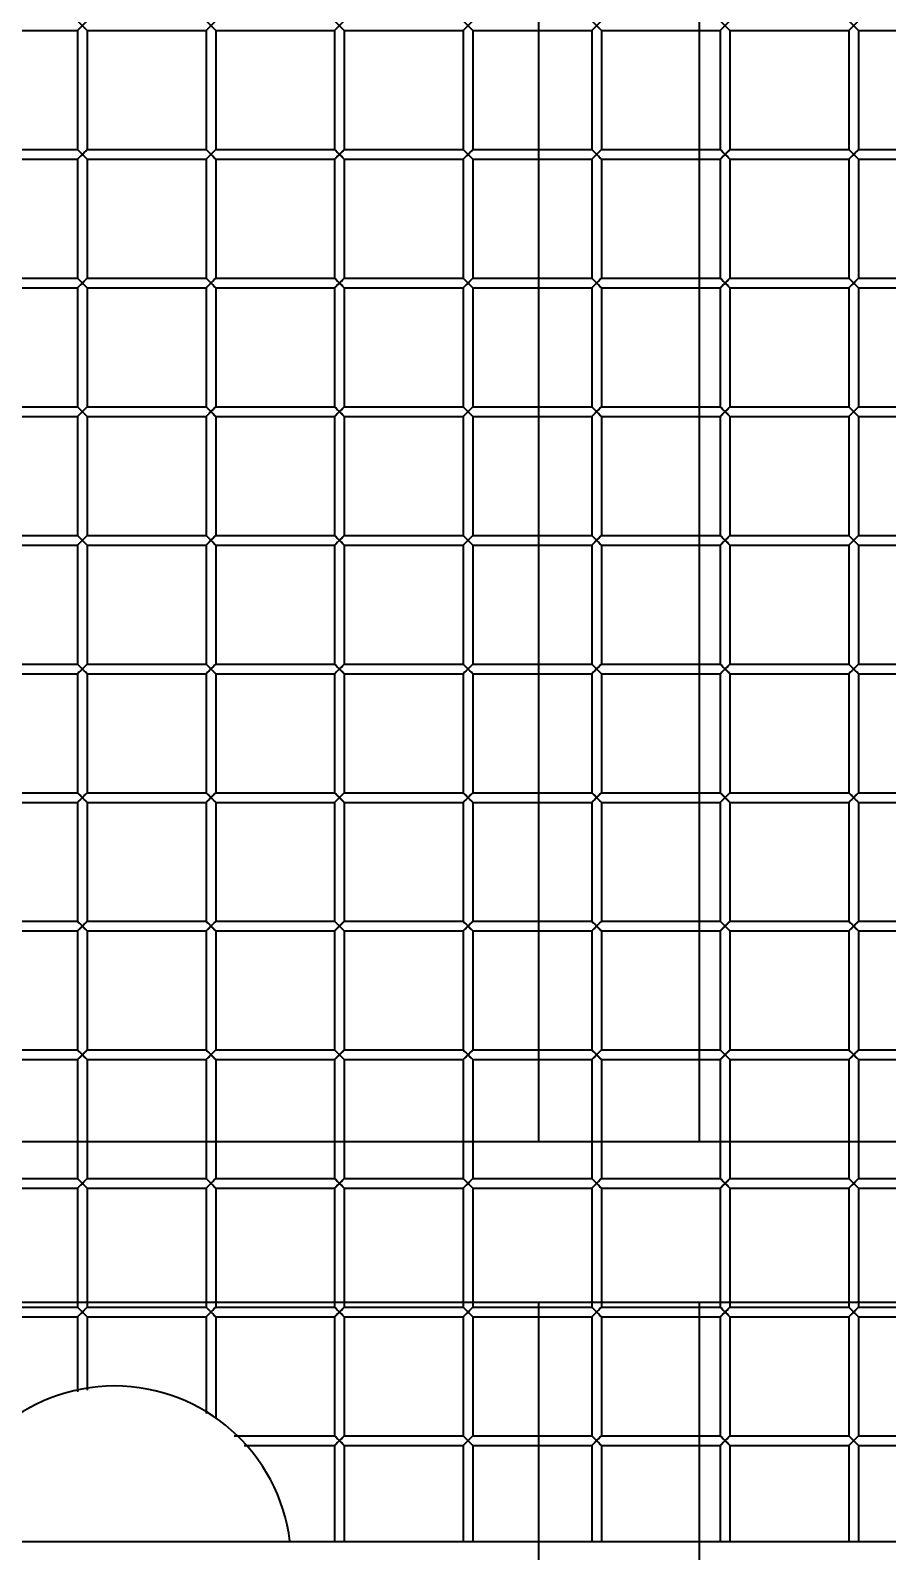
# Model space of a CAD drawing. Header units: millimetres. Extents: x 32496 to 166256, y 3504 to 23939.
# Drawn here: x 72366.8 to 72633.5, y 12553.7 to 13026.7 of the extents above; entities that cross this region are included whole.
import ezdxf

# ---------------------------------------------------------------- set-up
doc = ezdxf.new("R2010")
doc.units = ezdxf.units.MM
doc.layers.get('0').update_dxf_attribs({"lineweight": 35})

# ---------------------------------------------------------------- blocks, each defined once
blk = doc.blocks.new('DRGTJHYTHRTTR')
at = {"color": 7, "linetype": 'Continuous'}
for p, q in [((54604.04, -50285.69), (54604.04, -49732.69)), ((54654.04, -50285.69), (54654.04, -49732.69)), ((60496.04, -50285.69), (53249.04, -50285.69)), ((60496.04, -50335.69), (53249.04, -50335.69)), ((54604.04, -50735.69), (54604.04, -50335.69)), ((54654.04, -50735.69), (54654.04, -50335.69))]:
    blk.add_line(p, q, dxfattribs=at)
blk = doc.blocks.new('8-1250')
at = {"linetype": 'Continuous'}
for p, q in [((-664.63, -33941.79), (-661.63, -33944.79)), ((-664.63, -33944.79), (-661.63, -33941.79)), ((-624.63, -33941.79), (-621.63, -33944.79)), ((-624.63, -33944.79), (-621.63, -33941.79)), ((-584.63, -33941.79), (-581.63, -33944.79)), ((-584.63, -33944.79), (-581.63, -33941.79)), ((-544.63, -33941.79), (-541.63, -33944.79)), ((-544.63, -33944.79), (-541.63, -33941.79)), ((-504.63, -33941.79), (-501.63, -33944.79)), ((-504.63, -33944.79), (-501.63, -33941.79)), ((-464.63, -33941.79), (-461.63, -33944.79)), ((-464.63, -33944.79), (-461.63, -33941.79)), ((-424.63, -33941.79), (-421.63, -33944.79)), ((-424.63, -33944.79), (-421.63, -33941.79)), ((-701.63, -33944.79), (-664.63, -33944.79)), ((-664.63, -33944.79), (-664.63, -33981.79)), ((-661.63, -33944.79), (-624.63, -33944.79)), ((-661.63, -33944.79), (-661.63, -33981.79)), ((-624.63, -33944.79), (-624.63, -33981.79)), ((-621.63, -33944.79), (-584.63, -33944.79)), ((-621.63, -33944.79), (-621.63, -33981.79)), ((-584.63, -33944.79), (-584.63, -33981.79)), ((-581.63, -33944.79), (-544.63, -33944.79)), ((-581.63, -33944.79), (-581.63, -33981.79)), ((-544.63, -33944.79), (-544.63, -33981.79)), ((-541.63, -33944.79), (-504.63, -33944.79)), ((-541.63, -33944.79), (-541.63, -33981.79)), ((-504.63, -33944.79), (-504.63, -33981.79)), ((-501.63, -33944.79), (-464.63, -33944.79)), ((-501.63, -33944.79), (-501.63, -33981.79)), ((-464.63, -33944.79), (-464.63, -33981.79)), ((-461.63, -33944.79), (-424.63, -33944.79)), ((-461.63, -33944.79), (-461.63, -33981.79)), ((-424.63, -33944.79), (-424.63, -33981.79)), ((-421.63, -33944.79), (-384.63, -33944.79)), ((-421.63, -33944.79), (-421.63, -33981.79)), ((-701.63, -33981.79), (-664.63, -33981.79)), ((-664.63, -33981.79), (-661.63, -33984.79)), ((-664.63, -33984.79), (-661.63, -33981.79)), ((-661.63, -33981.79), (-624.63, -33981.79)), ((-624.63, -33981.79), (-621.63, -33984.79)), ((-624.63, -33984.79), (-621.63, -33981.79)), ((-621.63, -33981.79), (-584.63, -33981.79)), ((-584.63, -33981.79), (-581.63, -33984.79)), ((-584.63, -33984.79), (-581.63, -33981.79)), ((-581.63, -33981.79), (-544.63, -33981.79)), ((-544.63, -33981.79), (-541.63, -33984.79)), ((-544.63, -33984.79), (-541.63, -33981.79)), ((-541.63, -33981.79), (-504.63, -33981.79)), ((-504.63, -33981.79), (-501.63, -33984.79)), ((-504.63, -33984.79), (-501.63, -33981.79)), ((-501.63, -33981.79), (-464.63, -33981.79)), ((-464.63, -33981.79), (-461.63, -33984.79)), ((-464.63, -33984.79), (-461.63, -33981.79)), ((-461.63, -33981.79), (-424.63, -33981.79)), ((-424.63, -33981.79), (-421.63, -33984.79)), ((-424.63, -33984.79), (-421.63, -33981.79)), ((-421.63, -33981.79), (-384.63, -33981.79)), ((-701.63, -33984.79), (-664.63, -33984.79)), ((-664.63, -33984.79), (-664.63, -34021.79)), ((-661.63, -33984.79), (-624.63, -33984.79)), ((-661.63, -33984.79), (-661.63, -34021.79)), ((-624.63, -33984.79), (-624.63, -34021.79)), ((-621.63, -33984.79), (-584.63, -33984.79)), ((-621.63, -33984.79), (-621.63, -34021.79)), ((-584.63, -33984.79), (-584.63, -34021.79)), ((-581.63, -33984.79), (-544.63, -33984.79)), ((-581.63, -33984.79), (-581.63, -34021.79)), ((-544.63, -33984.79), (-544.63, -34021.79)), ((-541.63, -33984.79), (-504.63, -33984.79)), ((-541.63, -33984.79), (-541.63, -34021.79)), ((-504.63, -33984.79), (-504.63, -34021.79)), ((-501.63, -33984.79), (-464.63, -33984.79)), ((-501.63, -33984.79), (-501.63, -34021.79)), ((-464.63, -33984.79), (-464.63, -34021.79)), ((-461.63, -33984.79), (-424.63, -33984.79)), ((-461.63, -33984.79), (-461.63, -34021.79)), ((-424.63, -33984.79), (-424.63, -34021.79)), ((-421.63, -33984.79), (-384.63, -33984.79)), ((-421.63, -33984.79), (-421.63, -34021.79)), ((-701.63, -34021.79), (-664.63, -34021.79)), ((-664.63, -34021.79), (-661.63, -34024.79)), ((-664.63, -34024.79), (-661.63, -34021.79)), ((-661.63, -34021.79), (-624.63, -34021.79)), ((-624.63, -34021.79), (-621.63, -34024.79)), ((-624.63, -34024.79), (-621.63, -34021.79)), ((-621.63, -34021.79), (-584.63, -34021.79)), ((-584.63, -34021.79), (-581.63, -34024.79)), ((-584.63, -34024.79), (-581.63, -34021.79)), ((-581.63, -34021.79), (-544.63, -34021.79)), ((-544.63, -34021.79), (-541.63, -34024.79)), ((-544.63, -34024.79), (-541.63, -34021.79)), ((-541.63, -34021.79), (-504.63, -34021.79)), ((-504.63, -34021.79), (-501.63, -34024.79)), ((-504.63, -34024.79), (-501.63, -34021.79)), ((-501.63, -34021.79), (-464.63, -34021.79)), ((-464.63, -34021.79), (-461.63, -34024.79)), ((-464.63, -34024.79), (-461.63, -34021.79)), ((-461.63, -34021.79), (-424.63, -34021.79)), ((-424.63, -34021.79), (-421.63, -34024.79)), ((-424.63, -34024.79), (-421.63, -34021.79)), ((-421.63, -34021.79), (-384.63, -34021.79)), ((-701.63, -34024.79), (-664.63, -34024.79)), ((-664.63, -34024.79), (-664.63, -34061.79)), ((-661.63, -34024.79), (-624.63, -34024.79)), ((-661.63, -34024.79), (-661.63, -34061.79)), ((-624.63, -34024.79), (-624.63, -34061.79)), ((-621.63, -34024.79), (-584.63, -34024.79)), ((-621.63, -34024.79), (-621.63, -34061.79)), ((-584.63, -34024.79), (-584.63, -34061.79)), ((-581.63, -34024.79), (-544.63, -34024.79)), ((-581.63, -34024.79), (-581.63, -34061.79)), ((-544.63, -34024.79), (-544.63, -34061.79)), ((-541.63, -34024.79), (-504.63, -34024.79)), ((-541.63, -34024.79), (-541.63, -34061.79)), ((-504.63, -34024.79), (-504.63, -34061.79)), ((-501.63, -34024.79), (-464.63, -34024.79)), ((-501.63, -34024.79), (-501.63, -34061.79)), ((-464.63, -34024.79), (-464.63, -34061.79)), ((-461.63, -34024.79), (-424.63, -34024.79)), ((-461.63, -34024.79), (-461.63, -34061.79)), ((-424.63, -34024.79), (-424.63, -34061.79)), ((-421.63, -34024.79), (-384.63, -34024.79)), ((-421.63, -34024.79), (-421.63, -34061.79)), ((-701.63, -34061.79), (-664.63, -34061.79)), ((-701.63, -34064.79), (-664.63, -34064.79)), ((-664.63, -34061.79), (-661.63, -34064.79)), ((-664.63, -34064.79), (-661.63, -34061.79)), ((-664.63, -34064.79), (-664.63, -34101.79)), ((-661.63, -34061.79), (-624.63, -34061.79)), ((-661.63, -34064.79), (-624.63, -34064.79)), ((-661.63, -34064.79), (-661.63, -34101.79)), ((-624.63, -34061.79), (-621.63, -34064.79)), ((-624.63, -34064.79), (-621.63, -34061.79)), ((-624.63, -34064.79), (-624.63, -34101.79)), ((-621.63, -34061.79), (-584.63, -34061.79)), ((-621.63, -34064.79), (-584.63, -34064.79)), ((-621.63, -34064.79), (-621.63, -34101.79)), ((-584.63, -34061.79), (-581.63, -34064.79)), ((-584.63, -34064.79), (-581.63, -34061.79)), ((-584.63, -34064.79), (-584.63, -34101.79)), ((-581.63, -34061.79), (-544.63, -34061.79)), ((-581.63, -34064.79), (-544.63, -34064.79)), ((-581.63, -34064.79), (-581.63, -34101.79)), ((-544.63, -34061.79), (-541.63, -34064.79)), ((-544.63, -34064.79), (-541.63, -34061.79)), ((-544.63, -34064.79), (-544.63, -34101.79)), ((-541.63, -34061.79), (-504.63, -34061.79)), ((-541.63, -34064.79), (-504.63, -34064.79)), ((-541.63, -34064.79), (-541.63, -34101.79)), ((-504.63, -34061.79), (-501.63, -34064.79)), ((-504.63, -34064.79), (-501.63, -34061.79)), ((-504.63, -34064.79), (-504.63, -34101.79)), ((-501.63, -34061.79), (-464.63, -34061.79)), ((-501.63, -34064.79), (-464.63, -34064.79)), ((-501.63, -34064.79), (-501.63, -34101.79)), ((-464.63, -34061.79), (-461.63, -34064.79)), ((-464.63, -34064.79), (-461.63, -34061.79)), ((-464.63, -34064.79), (-464.63, -34101.79)), ((-461.63, -34061.79), (-424.63, -34061.79)), ((-461.63, -34064.79), (-424.63, -34064.79)), ((-461.63, -34064.79), (-461.63, -34101.79)), ((-424.63, -34061.79), (-421.63, -34064.79)), ((-424.63, -34064.79), (-421.63, -34061.79)), ((-424.63, -34064.79), (-424.63, -34101.79)), ((-421.63, -34061.79), (-384.63, -34061.79)), ((-421.63, -34064.79), (-384.63, -34064.79)), ((-421.63, -34064.79), (-421.63, -34101.79)), ((-701.63, -34101.79), (-664.63, -34101.79)), ((-664.63, -34101.79), (-661.63, -34104.79)), ((-664.63, -34104.79), (-661.63, -34101.79)), ((-661.63, -34101.79), (-624.63, -34101.79)), ((-624.63, -34101.79), (-621.63, -34104.79)), ((-624.63, -34104.79), (-621.63, -34101.79)), ((-621.63, -34101.79), (-584.63, -34101.79)), ((-584.63, -34101.79), (-581.63, -34104.79)), ((-584.63, -34104.79), (-581.63, -34101.79)), ((-581.63, -34101.79), (-544.63, -34101.79)), ((-544.63, -34101.79), (-541.63, -34104.79)), ((-544.63, -34104.79), (-541.63, -34101.79)), ((-541.63, -34101.79), (-504.63, -34101.79)), ((-504.63, -34101.79), (-501.63, -34104.79)), ((-504.63, -34104.79), (-501.63, -34101.79)), ((-501.63, -34101.79), (-464.63, -34101.79)), ((-464.63, -34101.79), (-461.63, -34104.79)), ((-464.63, -34104.79), (-461.63, -34101.79)), ((-461.63, -34101.79), (-424.63, -34101.79)), ((-424.63, -34101.79), (-421.63, -34104.79)), ((-424.63, -34104.79), (-421.63, -34101.79)), ((-421.63, -34101.79), (-384.63, -34101.79)), ((-701.63, -34104.79), (-664.63, -34104.79)), ((-664.63, -34104.79), (-664.63, -34141.79)), ((-661.63, -34104.79), (-624.63, -34104.79)), ((-661.63, -34104.79), (-661.63, -34141.79)), ((-624.63, -34104.79), (-624.63, -34141.79)), ((-621.63, -34104.79), (-584.63, -34104.79)), ((-621.63, -34104.79), (-621.63, -34141.79)), ((-584.63, -34104.79), (-584.63, -34141.79)), ((-581.63, -34104.79), (-544.63, -34104.79)), ((-581.63, -34104.79), (-581.63, -34141.79)), ((-544.63, -34104.79), (-544.63, -34141.79)), ((-541.63, -34104.79), (-504.63, -34104.79)), ((-541.63, -34104.79), (-541.63, -34141.79)), ((-504.63, -34104.79), (-504.63, -34141.79)), ((-501.63, -34104.79), (-464.63, -34104.79)), ((-501.63, -34104.79), (-501.63, -34141.79)), ((-464.63, -34104.79), (-464.63, -34141.79)), ((-461.63, -34104.79), (-424.63, -34104.79)), ((-461.63, -34104.79), (-461.63, -34141.79)), ((-424.63, -34104.79), (-424.63, -34141.79)), ((-421.63, -34104.79), (-384.63, -34104.79)), ((-421.63, -34104.79), (-421.63, -34141.79)), ((-701.63, -34141.79), (-664.63, -34141.79)), ((-701.63, -34144.79), (-664.63, -34144.79)), ((-664.63, -34141.79), (-661.63, -34144.79)), ((-664.63, -34144.79), (-661.63, -34141.79)), ((-664.63, -34144.79), (-664.63, -34181.79)), ((-661.63, -34141.79), (-624.63, -34141.79)), ((-661.63, -34144.79), (-624.63, -34144.79)), ((-661.63, -34144.79), (-661.63, -34181.79)), ((-624.63, -34141.79), (-621.63, -34144.79)), ((-624.63, -34144.79), (-621.63, -34141.79)), ((-624.63, -34144.79), (-624.63, -34181.79)), ((-621.63, -34141.79), (-584.63, -34141.79)), ((-621.63, -34144.79), (-584.63, -34144.79)), ((-621.63, -34144.79), (-621.63, -34181.79)), ((-584.63, -34141.79), (-581.63, -34144.79)), ((-584.63, -34144.79), (-581.63, -34141.79)), ((-584.63, -34144.79), (-584.63, -34181.79)), ((-581.63, -34141.79), (-544.63, -34141.79)), ((-581.63, -34144.79), (-544.63, -34144.79)), ((-581.63, -34144.79), (-581.63, -34181.79)), ((-544.63, -34141.79), (-541.63, -34144.79)), ((-544.63, -34144.79), (-541.63, -34141.79)), ((-544.63, -34144.79), (-544.63, -34181.79)), ((-541.63, -34141.79), (-504.63, -34141.79)), ((-541.63, -34144.79), (-504.63, -34144.79)), ((-541.63, -34144.79), (-541.63, -34181.79)), ((-504.63, -34141.79), (-501.63, -34144.79)), ((-504.63, -34144.79), (-501.63, -34141.79)), ((-504.63, -34144.79), (-504.63, -34181.79)), ((-501.63, -34141.79), (-464.63, -34141.79)), ((-501.63, -34144.79), (-464.63, -34144.79)), ((-501.63, -34144.79), (-501.63, -34181.79)), ((-464.63, -34141.79), (-461.63, -34144.79)), ((-464.63, -34144.79), (-461.63, -34141.79)), ((-464.63, -34144.79), (-464.63, -34181.79)), ((-461.63, -34141.79), (-424.63, -34141.79)), ((-461.63, -34144.79), (-424.63, -34144.79)), ((-461.63, -34144.79), (-461.63, -34181.79)), ((-424.63, -34141.79), (-421.63, -34144.79)), ((-424.63, -34144.79), (-421.63, -34141.79)), ((-424.63, -34144.79), (-424.63, -34181.79)), ((-421.63, -34141.79), (-384.63, -34141.79)), ((-421.63, -34144.79), (-384.63, -34144.79)), ((-421.63, -34144.79), (-421.63, -34181.79)), ((-701.63, -34181.79), (-664.63, -34181.79)), ((-664.63, -34181.79), (-661.63, -34184.79)), ((-664.63, -34184.79), (-661.63, -34181.79)), ((-661.63, -34181.79), (-624.63, -34181.79)), ((-624.63, -34181.79), (-621.63, -34184.79)), ((-624.63, -34184.79), (-621.63, -34181.79)), ((-621.63, -34181.79), (-584.63, -34181.79)), ((-584.63, -34181.79), (-581.63, -34184.79)), ((-584.63, -34184.79), (-581.63, -34181.79)), ((-581.63, -34181.79), (-544.63, -34181.79)), ((-544.63, -34181.79), (-541.63, -34184.79)), ((-544.63, -34184.79), (-541.63, -34181.79)), ((-541.63, -34181.79), (-504.63, -34181.79)), ((-504.63, -34181.79), (-501.63, -34184.79)), ((-504.63, -34184.79), (-501.63, -34181.79)), ((-501.63, -34181.79), (-464.63, -34181.79)), ((-464.63, -34181.79), (-461.63, -34184.79)), ((-464.63, -34184.79), (-461.63, -34181.79)), ((-461.63, -34181.79), (-424.63, -34181.79)), ((-424.63, -34181.79), (-421.63, -34184.79)), ((-424.63, -34184.79), (-421.63, -34181.79)), ((-421.63, -34181.79), (-384.63, -34181.79)), ((-701.63, -34184.79), (-664.63, -34184.79)), ((-664.63, -34184.79), (-664.63, -34221.79)), ((-661.63, -34184.79), (-624.63, -34184.79)), ((-661.63, -34184.79), (-661.63, -34221.79)), ((-624.63, -34184.79), (-624.63, -34221.79)), ((-621.63, -34184.79), (-584.63, -34184.79)), ((-621.63, -34184.79), (-621.63, -34221.79)), ((-584.63, -34184.79), (-584.63, -34221.79)), ((-581.63, -34184.79), (-544.63, -34184.79)), ((-581.63, -34184.79), (-581.63, -34221.79)), ((-544.63, -34184.79), (-544.63, -34221.79)), ((-541.63, -34184.79), (-504.63, -34184.79)), ((-541.63, -34184.79), (-541.63, -34221.79)), ((-504.63, -34184.79), (-504.63, -34221.79)), ((-501.63, -34184.79), (-464.63, -34184.79)), ((-501.63, -34184.79), (-501.63, -34221.79)), ((-464.63, -34184.79), (-464.63, -34221.79)), ((-461.63, -34184.79), (-424.63, -34184.79)), ((-461.63, -34184.79), (-461.63, -34221.79)), ((-424.63, -34184.79), (-424.63, -34221.79)), ((-421.63, -34184.79), (-384.63, -34184.79)), ((-421.63, -34184.79), (-421.63, -34221.79)), ((-701.63, -34221.79), (-664.63, -34221.79)), ((-701.63, -34224.79), (-664.63, -34224.79)), ((-664.63, -34221.79), (-661.63, -34224.79)), ((-664.63, -34224.79), (-661.63, -34221.79)), ((-664.63, -34224.79), (-664.63, -34261.79)), ((-661.63, -34221.79), (-624.63, -34221.79)), ((-661.63, -34224.79), (-624.63, -34224.79)), ((-661.63, -34224.79), (-661.63, -34261.79)), ((-624.63, -34221.79), (-621.63, -34224.79)), ((-624.63, -34224.79), (-621.63, -34221.79)), ((-624.63, -34224.79), (-624.63, -34261.79)), ((-621.63, -34221.79), (-584.63, -34221.79)), ((-621.63, -34224.79), (-584.63, -34224.79)), ((-621.63, -34224.79), (-621.63, -34261.79)), ((-584.63, -34221.79), (-581.63, -34224.79)), ((-584.63, -34224.79), (-581.63, -34221.79)), ((-584.63, -34224.79), (-584.63, -34261.79)), ((-581.63, -34221.79), (-544.63, -34221.79)), ((-581.63, -34224.79), (-544.63, -34224.79)), ((-581.63, -34224.79), (-581.63, -34261.79)), ((-544.63, -34221.79), (-541.63, -34224.79)), ((-544.63, -34224.79), (-541.63, -34221.79)), ((-544.63, -34224.79), (-544.63, -34261.79)), ((-541.63, -34221.79), (-504.63, -34221.79)), ((-541.63, -34224.79), (-504.63, -34224.79)), ((-541.63, -34224.79), (-541.63, -34261.79)), ((-504.63, -34221.79), (-501.63, -34224.79)), ((-504.63, -34224.79), (-501.63, -34221.79)), ((-504.63, -34224.79), (-504.63, -34261.79)), ((-501.63, -34221.79), (-464.63, -34221.79)), ((-501.63, -34224.79), (-464.63, -34224.79)), ((-501.63, -34224.79), (-501.63, -34261.79)), ((-464.63, -34221.79), (-461.63, -34224.79)), ((-464.63, -34224.79), (-461.63, -34221.79)), ((-464.63, -34224.79), (-464.63, -34261.79)), ((-461.63, -34221.79), (-424.63, -34221.79)), ((-461.63, -34224.79), (-424.63, -34224.79)), ((-461.63, -34224.79), (-461.63, -34261.79)), ((-424.63, -34221.79), (-421.63, -34224.79)), ((-424.63, -34224.79), (-421.63, -34221.79)), ((-424.63, -34224.79), (-424.63, -34261.79)), ((-421.63, -34221.79), (-384.63, -34221.79)), ((-421.63, -34224.79), (-384.63, -34224.79)), ((-421.63, -34224.79), (-421.63, -34261.79)), ((-701.63, -34261.79), (-664.63, -34261.79)), ((-664.63, -34261.79), (-661.63, -34264.79)), ((-664.63, -34264.79), (-661.63, -34261.79)), ((-661.63, -34261.79), (-624.63, -34261.79)), ((-624.63, -34261.79), (-621.63, -34264.79)), ((-624.63, -34264.79), (-621.63, -34261.79)), ((-621.63, -34261.79), (-584.63, -34261.79)), ((-584.63, -34261.79), (-581.63, -34264.79)), ((-584.63, -34264.79), (-581.63, -34261.79)), ((-581.63, -34261.79), (-544.63, -34261.79)), ((-544.63, -34261.79), (-541.63, -34264.79)), ((-544.63, -34264.79), (-541.63, -34261.79)), ((-541.63, -34261.79), (-504.63, -34261.79)), ((-504.63, -34261.79), (-501.63, -34264.79)), ((-504.63, -34264.79), (-501.63, -34261.79)), ((-501.63, -34261.79), (-464.63, -34261.79)), ((-464.63, -34261.79), (-461.63, -34264.79)), ((-464.63, -34264.79), (-461.63, -34261.79)), ((-461.63, -34261.79), (-424.63, -34261.79)), ((-424.63, -34261.79), (-421.63, -34264.79)), ((-424.63, -34264.79), (-421.63, -34261.79)), ((-421.63, -34261.79), (-384.63, -34261.79)), ((-701.63, -34264.79), (-664.63, -34264.79)), ((-664.63, -34264.79), (-664.63, -34301.79)), ((-661.63, -34264.79), (-624.63, -34264.79)), ((-661.63, -34264.79), (-661.63, -34301.79)), ((-624.63, -34264.79), (-624.63, -34301.79)), ((-621.63, -34264.79), (-584.63, -34264.79)), ((-621.63, -34264.79), (-621.63, -34301.79)), ((-584.63, -34264.79), (-584.63, -34301.79)), ((-581.63, -34264.79), (-544.63, -34264.79)), ((-581.63, -34264.79), (-581.63, -34301.79)), ((-544.63, -34264.79), (-544.63, -34301.79)), ((-541.63, -34264.79), (-504.63, -34264.79)), ((-541.63, -34264.79), (-541.63, -34301.79)), ((-504.63, -34264.79), (-504.63, -34301.79)), ((-501.63, -34264.79), (-464.63, -34264.79)), ((-501.63, -34264.79), (-501.63, -34301.79)), ((-464.63, -34264.79), (-464.63, -34301.79)), ((-461.63, -34264.79), (-424.63, -34264.79)), ((-461.63, -34264.79), (-461.63, -34301.79)), ((-424.63, -34264.79), (-424.63, -34301.79)), ((-421.63, -34264.79), (-384.63, -34264.79)), ((-421.63, -34264.79), (-421.63, -34301.79)), ((-701.63, -34301.79), (-664.63, -34301.79)), ((-701.63, -34304.79), (-664.63, -34304.79)), ((-664.63, -34301.79), (-661.63, -34304.79)), ((-664.63, -34304.79), (-661.63, -34301.79)), ((-664.63, -34304.79), (-664.63, -34341.79)), ((-661.63, -34301.79), (-624.63, -34301.79)), ((-661.63, -34304.79), (-624.63, -34304.79)), ((-661.63, -34304.79), (-661.63, -34341.79)), ((-624.63, -34301.79), (-621.63, -34304.79)), ((-624.63, -34304.79), (-621.63, -34301.79)), ((-624.63, -34304.79), (-624.63, -34341.79)), ((-621.63, -34301.79), (-584.63, -34301.79)), ((-621.63, -34304.79), (-584.63, -34304.79)), ((-621.63, -34304.79), (-621.63, -34341.79)), ((-584.63, -34301.79), (-581.63, -34304.79)), ((-584.63, -34304.79), (-581.63, -34301.79)), ((-584.63, -34304.79), (-584.63, -34341.79)), ((-581.63, -34301.79), (-544.63, -34301.79)), ((-581.63, -34304.79), (-544.63, -34304.79)), ((-581.63, -34304.79), (-581.63, -34341.79)), ((-544.63, -34301.79), (-541.63, -34304.79)), ((-544.63, -34304.79), (-541.63, -34301.79)), ((-544.63, -34304.79), (-544.63, -34341.79)), ((-541.63, -34301.79), (-504.63, -34301.79)), ((-541.63, -34304.79), (-504.63, -34304.79)), ((-541.63, -34304.79), (-541.63, -34341.79)), ((-504.63, -34301.79), (-501.63, -34304.79)), ((-504.63, -34304.79), (-501.63, -34301.79)), ((-504.63, -34304.79), (-504.63, -34341.79)), ((-501.63, -34301.79), (-464.63, -34301.79)), ((-501.63, -34304.79), (-464.63, -34304.79)), ((-501.63, -34304.79), (-501.63, -34341.79)), ((-464.63, -34301.79), (-461.63, -34304.79)), ((-464.63, -34304.79), (-461.63, -34301.79)), ((-464.63, -34304.79), (-464.63, -34341.79)), ((-461.63, -34301.79), (-424.63, -34301.79)), ((-461.63, -34304.79), (-424.63, -34304.79)), ((-461.63, -34304.79), (-461.63, -34341.79)), ((-424.63, -34301.79), (-421.63, -34304.79)), ((-424.63, -34304.79), (-421.63, -34301.79)), ((-424.63, -34304.79), (-424.63, -34341.79)), ((-421.63, -34301.79), (-384.63, -34301.79)), ((-421.63, -34304.79), (-384.63, -34304.79)), ((-421.63, -34304.79), (-421.63, -34341.79)), ((-701.63, -34341.79), (-664.63, -34341.79)), ((-664.63, -34341.79), (-661.63, -34344.79)), ((-664.63, -34344.79), (-661.63, -34341.79)), ((-661.63, -34341.79), (-624.63, -34341.79)), ((-624.63, -34341.79), (-621.63, -34344.79)), ((-624.63, -34344.79), (-621.63, -34341.79)), ((-621.63, -34341.79), (-584.63, -34341.79)), ((-584.63, -34341.79), (-581.63, -34344.79)), ((-584.63, -34344.79), (-581.63, -34341.79)), ((-581.63, -34341.79), (-544.63, -34341.79)), ((-544.63, -34341.79), (-541.63, -34344.79)), ((-544.63, -34344.79), (-541.63, -34341.79)), ((-541.63, -34341.79), (-504.63, -34341.79)), ((-504.63, -34341.79), (-501.63, -34344.79)), ((-504.63, -34344.79), (-501.63, -34341.79)), ((-501.63, -34341.79), (-464.63, -34341.79)), ((-464.63, -34341.79), (-461.63, -34344.79)), ((-464.63, -34344.79), (-461.63, -34341.79)), ((-461.63, -34341.79), (-424.63, -34341.79)), ((-424.63, -34341.79), (-421.63, -34344.79)), ((-424.63, -34344.79), (-421.63, -34341.79)), ((-421.63, -34341.79), (-384.63, -34341.79)), ((-701.63, -34344.79), (-664.63, -34344.79)), ((-664.63, -34344.79), (-664.63, -34368.13)), ((-661.63, -34344.79), (-624.63, -34344.79)), ((-661.63, -34344.79), (-661.63, -34367.63)), ((-624.63, -34344.79), (-624.63, -34374.81)), ((-621.63, -34344.79), (-584.63, -34344.79)), ((-621.63, -34344.79), (-621.63, -34376.3)), ((-584.63, -34344.79), (-584.63, -34381.79)), ((-581.63, -34344.79), (-544.63, -34344.79)), ((-581.63, -34344.79), (-581.63, -34381.79)), ((-544.63, -34344.79), (-544.63, -34381.79)), ((-541.63, -34344.79), (-504.63, -34344.79)), ((-541.63, -34344.79), (-541.63, -34381.79)), ((-504.63, -34344.79), (-504.63, -34381.79)), ((-501.63, -34344.79), (-464.63, -34344.79)), ((-501.63, -34344.79), (-501.63, -34381.79)), ((-464.63, -34344.79), (-464.63, -34381.79)), ((-461.63, -34344.79), (-424.63, -34344.79)), ((-461.63, -34344.79), (-461.63, -34381.79)), ((-424.63, -34344.79), (-424.63, -34381.79)), ((-421.63, -34344.79), (-384.63, -34344.79)), ((-421.63, -34344.79), (-421.63, -34381.79)), ((-615.84, -34381.79), (-584.63, -34381.79)), ((-584.63, -34381.79), (-581.63, -34384.79)), ((-584.63, -34384.79), (-581.63, -34381.79)), ((-581.63, -34381.79), (-544.63, -34381.79)), ((-544.63, -34381.79), (-541.63, -34384.79)), ((-544.63, -34384.79), (-541.63, -34381.79)), ((-541.63, -34381.79), (-504.63, -34381.79)), ((-504.63, -34381.79), (-501.63, -34384.79)), ((-504.63, -34384.79), (-501.63, -34381.79)), ((-501.63, -34381.79), (-464.63, -34381.79)), ((-464.63, -34381.79), (-461.63, -34384.79)), ((-464.63, -34384.79), (-461.63, -34381.79)), ((-461.63, -34381.79), (-424.63, -34381.79)), ((-424.63, -34381.79), (-421.63, -34384.79)), ((-424.63, -34384.79), (-421.63, -34381.79)), ((-421.63, -34381.79), (-384.63, -34381.79)), ((-612.81, -34384.79), (-584.63, -34384.79)), ((-584.63, -34384.79), (-584.63, -34414.79)), ((-581.63, -34384.79), (-544.63, -34384.79)), ((-581.63, -34384.79), (-581.63, -34414.79)), ((-544.63, -34384.79), (-544.63, -34414.79)), ((-541.63, -34384.79), (-504.63, -34384.79)), ((-541.63, -34384.79), (-541.63, -34414.79)), ((-504.63, -34384.79), (-504.63, -34414.79)), ((-501.63, -34384.79), (-464.63, -34384.79)), ((-501.63, -34384.79), (-501.63, -34414.79)), ((-464.63, -34384.79), (-464.63, -34414.79)), ((-461.63, -34384.79), (-424.63, -34384.79)), ((-461.63, -34384.79), (-461.63, -34414.79)), ((-424.63, -34384.79), (-424.63, -34414.79)), ((-421.63, -34384.79), (-384.63, -34384.79)), ((-421.63, -34384.79), (-421.63, -34414.79)), ((-300.63, -34414.79), (-926.63, -34414.79))]:
    blk.add_line(p, q, dxfattribs=at)
for points in [[(-664.63, -33981.79), (-664.2, -33982.22), (-663.71, -33982.71), (-662.54, -33983.88)], [(-663.13, -33983.29), (-663.72, -33983.88), (-664.19, -33984.35), (-664.51, -33984.67)], [(-663.13, -33983.29), (-662.54, -33982.7), (-662.07, -33982.23), (-661.74, -33981.9)], [(-661.74, -33984.67), (-662.07, -33984.35), (-662.54, -33983.88)], [(-624.63, -33981.79), (-624.2, -33982.22), (-623.71, -33982.71), (-622.54, -33983.88)], [(-623.13, -33983.29), (-623.72, -33983.88), (-624.19, -33984.35), (-624.51, -33984.67)], [(-623.13, -33983.29), (-622.54, -33982.7), (-622.07, -33982.23), (-621.74, -33981.9)], [(-621.74, -33984.67), (-622.07, -33984.35), (-622.54, -33983.88)], [(-584.63, -33981.79), (-584.2, -33982.22), (-583.71, -33982.71), (-582.54, -33983.88)], [(-583.13, -33983.29), (-583.72, -33983.88), (-584.19, -33984.35), (-584.51, -33984.67)], [(-583.13, -33983.29), (-582.54, -33982.7), (-582.07, -33982.23), (-581.74, -33981.9)], [(-581.74, -33984.67), (-582.07, -33984.35), (-582.54, -33983.88)], [(-544.63, -33981.79), (-544.2, -33982.22), (-543.71, -33982.71), (-542.54, -33983.88)], [(-543.13, -33983.29), (-543.72, -33983.88), (-544.19, -33984.35), (-544.51, -33984.67)], [(-543.13, -33983.29), (-542.54, -33982.7), (-542.07, -33982.23), (-541.74, -33981.9)], [(-541.74, -33984.67), (-542.07, -33984.35), (-542.54, -33983.88)], [(-504.63, -33981.79), (-504.2, -33982.22), (-503.71, -33982.71), (-502.54, -33983.88)], [(-503.13, -33983.29), (-503.72, -33983.88), (-504.19, -33984.35), (-504.51, -33984.67)], [(-503.13, -33983.29), (-502.54, -33982.7), (-502.07, -33982.23), (-501.74, -33981.9)], [(-501.74, -33984.67), (-502.07, -33984.35), (-502.54, -33983.88)], [(-464.63, -33981.79), (-464.2, -33982.22), (-463.71, -33982.71), (-462.54, -33983.88)], [(-463.13, -33983.29), (-463.72, -33983.88), (-464.19, -33984.35), (-464.51, -33984.67)], [(-463.13, -33983.29), (-462.54, -33982.7), (-462.07, -33982.23), (-461.74, -33981.9)], [(-461.74, -33984.67), (-462.07, -33984.35), (-462.54, -33983.88)], [(-424.63, -33981.79), (-424.2, -33982.22), (-423.71, -33982.71), (-422.54, -33983.88)], [(-423.13, -33983.29), (-423.72, -33983.88), (-424.19, -33984.35), (-424.51, -33984.67)], [(-423.13, -33983.29), (-422.54, -33982.7), (-422.07, -33982.23), (-421.74, -33981.9)], [(-421.74, -33984.67), (-422.07, -33984.35), (-422.54, -33983.88)], [(-664.63, -34021.79), (-664.2, -34022.22), (-663.71, -34022.71), (-662.54, -34023.88)], [(-663.13, -34023.29), (-662.54, -34022.7), (-662.07, -34022.23), (-661.74, -34021.9)], [(-624.63, -34021.79), (-624.2, -34022.22), (-623.71, -34022.71), (-622.54, -34023.88)], [(-623.13, -34023.29), (-622.54, -34022.7), (-622.07, -34022.23), (-621.74, -34021.9)], [(-584.63, -34021.79), (-584.2, -34022.22), (-583.71, -34022.71), (-582.54, -34023.88)], [(-583.13, -34023.29), (-582.54, -34022.7), (-582.07, -34022.23), (-581.74, -34021.9)], [(-544.63, -34021.79), (-544.2, -34022.22), (-543.71, -34022.71), (-542.54, -34023.88)], [(-543.13, -34023.29), (-542.54, -34022.7), (-542.07, -34022.23), (-541.74, -34021.9)], [(-504.63, -34021.79), (-504.2, -34022.22), (-503.71, -34022.71), (-502.54, -34023.88)], [(-503.13, -34023.29), (-502.54, -34022.7), (-502.07, -34022.23), (-501.74, -34021.9)], [(-464.63, -34021.79), (-464.2, -34022.22), (-463.71, -34022.71), (-462.54, -34023.88)], [(-463.13, -34023.29), (-462.54, -34022.7), (-462.07, -34022.23), (-461.74, -34021.9)], [(-424.63, -34021.79), (-424.2, -34022.22), (-423.71, -34022.71), (-422.54, -34023.88)], [(-423.13, -34023.29), (-422.54, -34022.7), (-422.07, -34022.23), (-421.74, -34021.9)], [(-663.13, -34023.29), (-663.72, -34023.88), (-664.19, -34024.35), (-664.51, -34024.67)], [(-661.74, -34024.67), (-662.07, -34024.35), (-662.54, -34023.88)], [(-623.13, -34023.29), (-623.72, -34023.88), (-624.19, -34024.35), (-624.51, -34024.67)], [(-621.74, -34024.67), (-622.07, -34024.35), (-622.54, -34023.88)], [(-583.13, -34023.29), (-583.72, -34023.88), (-584.19, -34024.35), (-584.51, -34024.67)], [(-581.74, -34024.67), (-582.07, -34024.35), (-582.54, -34023.88)], [(-543.13, -34023.29), (-543.72, -34023.88), (-544.19, -34024.35), (-544.51, -34024.67)], [(-541.74, -34024.67), (-542.07, -34024.35), (-542.54, -34023.88)], [(-503.13, -34023.29), (-503.72, -34023.88), (-504.19, -34024.35), (-504.51, -34024.67)], [(-501.74, -34024.67), (-502.07, -34024.35), (-502.54, -34023.88)], [(-463.13, -34023.29), (-463.72, -34023.88), (-464.19, -34024.35), (-464.51, -34024.67)], [(-461.74, -34024.67), (-462.07, -34024.35), (-462.54, -34023.88)], [(-423.13, -34023.29), (-423.72, -34023.88), (-424.19, -34024.35), (-424.51, -34024.67)], [(-421.74, -34024.67), (-422.07, -34024.35), (-422.54, -34023.88)], [(-664.63, -34061.79), (-664.2, -34062.22), (-663.71, -34062.71), (-662.54, -34063.88)], [(-663.13, -34063.29), (-663.72, -34063.88), (-664.19, -34064.35), (-664.51, -34064.67)], [(-663.13, -34063.29), (-662.54, -34062.7), (-662.07, -34062.23), (-661.74, -34061.9)], [(-661.74, -34064.67), (-662.07, -34064.35), (-662.54, -34063.88)], [(-624.63, -34061.79), (-624.2, -34062.22), (-623.71, -34062.71), (-622.54, -34063.88)], [(-623.13, -34063.29), (-623.72, -34063.88), (-624.19, -34064.35), (-624.51, -34064.67)], [(-623.13, -34063.29), (-622.54, -34062.7), (-622.07, -34062.23), (-621.74, -34061.9)], [(-621.74, -34064.67), (-622.07, -34064.35), (-622.54, -34063.88)], [(-584.63, -34061.79), (-584.2, -34062.22), (-583.71, -34062.71), (-582.54, -34063.88)], [(-583.13, -34063.29), (-583.72, -34063.88), (-584.19, -34064.35), (-584.51, -34064.67)], [(-583.13, -34063.29), (-582.54, -34062.7), (-582.07, -34062.23), (-581.74, -34061.9)], [(-581.74, -34064.67), (-582.07, -34064.35), (-582.54, -34063.88)], [(-544.63, -34061.79), (-544.2, -34062.22), (-543.71, -34062.71), (-542.54, -34063.88)], [(-543.13, -34063.29), (-543.72, -34063.88), (-544.19, -34064.35), (-544.51, -34064.67)], [(-543.13, -34063.29), (-542.54, -34062.7), (-542.07, -34062.23), (-541.74, -34061.9)], [(-541.74, -34064.67), (-542.07, -34064.35), (-542.54, -34063.88)], [(-504.63, -34061.79), (-504.2, -34062.22), (-503.71, -34062.71), (-502.54, -34063.88)], [(-503.13, -34063.29), (-503.72, -34063.88), (-504.19, -34064.35), (-504.51, -34064.67)], [(-503.13, -34063.29), (-502.54, -34062.7), (-502.07, -34062.23), (-501.74, -34061.9)], [(-501.74, -34064.67), (-502.07, -34064.35), (-502.54, -34063.88)], [(-464.63, -34061.79), (-464.2, -34062.22), (-463.71, -34062.71), (-462.54, -34063.88)], [(-463.13, -34063.29), (-463.72, -34063.88), (-464.19, -34064.35), (-464.51, -34064.67)], [(-463.13, -34063.29), (-462.54, -34062.7), (-462.07, -34062.23), (-461.74, -34061.9)], [(-461.74, -34064.67), (-462.07, -34064.35), (-462.54, -34063.88)], [(-424.63, -34061.79), (-424.2, -34062.22), (-423.71, -34062.71), (-422.54, -34063.88)], [(-423.13, -34063.29), (-423.72, -34063.88), (-424.19, -34064.35), (-424.51, -34064.67)], [(-423.13, -34063.29), (-422.54, -34062.7), (-422.07, -34062.23), (-421.74, -34061.9)], [(-421.74, -34064.67), (-422.07, -34064.35), (-422.54, -34063.88)], [(-664.63, -34101.79), (-664.2, -34102.22), (-663.71, -34102.71), (-662.54, -34103.88)], [(-663.13, -34103.29), (-662.54, -34102.7), (-662.07, -34102.23), (-661.74, -34101.9)], [(-624.63, -34101.79), (-624.2, -34102.22), (-623.71, -34102.71), (-622.54, -34103.88)], [(-623.13, -34103.29), (-622.54, -34102.7), (-622.07, -34102.23), (-621.74, -34101.9)], [(-584.63, -34101.79), (-584.2, -34102.22), (-583.71, -34102.71), (-582.54, -34103.88)], [(-583.13, -34103.29), (-582.54, -34102.7), (-582.07, -34102.23), (-581.74, -34101.9)], [(-544.63, -34101.79), (-544.2, -34102.22), (-543.71, -34102.71), (-542.54, -34103.88)], [(-543.13, -34103.29), (-542.54, -34102.7), (-542.07, -34102.23), (-541.74, -34101.9)], [(-504.63, -34101.79), (-504.2, -34102.22), (-503.71, -34102.71), (-502.54, -34103.88)], [(-503.13, -34103.29), (-502.54, -34102.7), (-502.07, -34102.23), (-501.74, -34101.9)], [(-464.63, -34101.79), (-464.2, -34102.22), (-463.71, -34102.71), (-462.54, -34103.88)], [(-463.13, -34103.29), (-462.54, -34102.7), (-462.07, -34102.23), (-461.74, -34101.9)], [(-424.63, -34101.79), (-424.2, -34102.22), (-423.71, -34102.71), (-422.54, -34103.88)], [(-423.13, -34103.29), (-422.54, -34102.7), (-422.07, -34102.23), (-421.74, -34101.9)], [(-663.13, -34103.29), (-663.72, -34103.88), (-664.19, -34104.35), (-664.51, -34104.67)], [(-661.74, -34104.67), (-662.07, -34104.35), (-662.54, -34103.88)], [(-623.13, -34103.29), (-623.72, -34103.88), (-624.19, -34104.35), (-624.51, -34104.67)], [(-621.74, -34104.67), (-622.07, -34104.35), (-622.54, -34103.88)], [(-583.13, -34103.29), (-583.72, -34103.88), (-584.19, -34104.35), (-584.51, -34104.67)], [(-581.74, -34104.67), (-582.07, -34104.35), (-582.54, -34103.88)], [(-543.13, -34103.29), (-543.72, -34103.88), (-544.19, -34104.35), (-544.51, -34104.67)], [(-541.74, -34104.67), (-542.07, -34104.35), (-542.54, -34103.88)], [(-503.13, -34103.29), (-503.72, -34103.88), (-504.19, -34104.35), (-504.51, -34104.67)], [(-501.74, -34104.67), (-502.07, -34104.35), (-502.54, -34103.88)], [(-463.13, -34103.29), (-463.72, -34103.88), (-464.19, -34104.35), (-464.51, -34104.67)], [(-461.74, -34104.67), (-462.07, -34104.35), (-462.54, -34103.88)], [(-423.13, -34103.29), (-423.72, -34103.88), (-424.19, -34104.35), (-424.51, -34104.67)], [(-421.74, -34104.67), (-422.07, -34104.35), (-422.54, -34103.88)], [(-664.63, -34141.79), (-664.2, -34142.22), (-663.71, -34142.71), (-662.54, -34143.88)], [(-663.13, -34143.29), (-663.72, -34143.88), (-664.19, -34144.35), (-664.51, -34144.67)], [(-663.13, -34143.29), (-662.54, -34142.7), (-662.07, -34142.23), (-661.74, -34141.9)], [(-661.74, -34144.67), (-662.07, -34144.35), (-662.54, -34143.88)], [(-624.63, -34141.79), (-624.2, -34142.22), (-623.71, -34142.71), (-622.54, -34143.88)], [(-623.13, -34143.29), (-623.72, -34143.88), (-624.19, -34144.35), (-624.51, -34144.67)], [(-623.13, -34143.29), (-622.54, -34142.7), (-622.07, -34142.23), (-621.74, -34141.9)], [(-621.74, -34144.67), (-622.07, -34144.35), (-622.54, -34143.88)], [(-584.63, -34141.79), (-584.2, -34142.22), (-583.71, -34142.71), (-582.54, -34143.88)], [(-583.13, -34143.29), (-583.72, -34143.88), (-584.19, -34144.35), (-584.51, -34144.67)], [(-583.13, -34143.29), (-582.54, -34142.7), (-582.07, -34142.23), (-581.74, -34141.9)], [(-581.74, -34144.67), (-582.07, -34144.35), (-582.54, -34143.88)], [(-544.63, -34141.79), (-544.2, -34142.22), (-543.71, -34142.71), (-542.54, -34143.88)], [(-543.13, -34143.29), (-543.72, -34143.88), (-544.19, -34144.35), (-544.51, -34144.67)], [(-543.13, -34143.29), (-542.54, -34142.7), (-542.07, -34142.23), (-541.74, -34141.9)], [(-541.74, -34144.67), (-542.07, -34144.35), (-542.54, -34143.88)], [(-504.63, -34141.79), (-504.2, -34142.22), (-503.71, -34142.71), (-502.54, -34143.88)], [(-503.13, -34143.29), (-503.72, -34143.88), (-504.19, -34144.35), (-504.51, -34144.67)], [(-503.13, -34143.29), (-502.54, -34142.7), (-502.07, -34142.23), (-501.74, -34141.9)], [(-501.74, -34144.67), (-502.07, -34144.35), (-502.54, -34143.88)], [(-464.63, -34141.79), (-464.2, -34142.22), (-463.71, -34142.71), (-462.54, -34143.88)], [(-463.13, -34143.29), (-463.72, -34143.88), (-464.19, -34144.35), (-464.51, -34144.67)], [(-463.13, -34143.29), (-462.54, -34142.7), (-462.07, -34142.23), (-461.74, -34141.9)], [(-461.74, -34144.67), (-462.07, -34144.35), (-462.54, -34143.88)], [(-424.63, -34141.79), (-424.2, -34142.22), (-423.71, -34142.71), (-422.54, -34143.88)], [(-423.13, -34143.29), (-423.72, -34143.88), (-424.19, -34144.35), (-424.51, -34144.67)], [(-423.13, -34143.29), (-422.54, -34142.7), (-422.07, -34142.23), (-421.74, -34141.9)], [(-421.74, -34144.67), (-422.07, -34144.35), (-422.54, -34143.88)], [(-664.63, -34181.79), (-664.2, -34182.22), (-663.71, -34182.71), (-662.54, -34183.88)], [(-663.13, -34183.29), (-662.54, -34182.7), (-662.07, -34182.23), (-661.74, -34181.9)], [(-624.63, -34181.79), (-624.2, -34182.22), (-623.71, -34182.71), (-622.54, -34183.88)], [(-623.13, -34183.29), (-622.54, -34182.7), (-622.07, -34182.23), (-621.74, -34181.9)], [(-584.63, -34181.79), (-584.2, -34182.22), (-583.71, -34182.71), (-582.54, -34183.88)], [(-583.13, -34183.29), (-582.54, -34182.7), (-582.07, -34182.23), (-581.74, -34181.9)], [(-544.63, -34181.79), (-544.2, -34182.22), (-543.71, -34182.71), (-542.54, -34183.88)], [(-543.13, -34183.29), (-542.54, -34182.7), (-542.07, -34182.23), (-541.74, -34181.9)], [(-504.63, -34181.79), (-504.2, -34182.22), (-503.71, -34182.71), (-502.54, -34183.88)], [(-503.13, -34183.29), (-502.54, -34182.7), (-502.07, -34182.23), (-501.74, -34181.9)], [(-464.63, -34181.79), (-464.2, -34182.22), (-463.71, -34182.71), (-462.54, -34183.88)], [(-463.13, -34183.29), (-462.54, -34182.7), (-462.07, -34182.23), (-461.74, -34181.9)], [(-424.63, -34181.79), (-424.2, -34182.22), (-423.71, -34182.71), (-422.54, -34183.88)], [(-423.13, -34183.29), (-422.54, -34182.7), (-422.07, -34182.23), (-421.74, -34181.9)], [(-663.13, -34183.29), (-663.72, -34183.88), (-664.19, -34184.35), (-664.51, -34184.67)], [(-661.74, -34184.67), (-662.07, -34184.35), (-662.54, -34183.88)], [(-623.13, -34183.29), (-623.72, -34183.88), (-624.19, -34184.35), (-624.51, -34184.67)], [(-621.74, -34184.67), (-622.07, -34184.35), (-622.54, -34183.88)], [(-583.13, -34183.29), (-583.72, -34183.88), (-584.19, -34184.35), (-584.51, -34184.67)], [(-581.74, -34184.67), (-582.07, -34184.35), (-582.54, -34183.88)], [(-543.13, -34183.29), (-543.72, -34183.88), (-544.19, -34184.35), (-544.51, -34184.67)], [(-541.74, -34184.67), (-542.07, -34184.35), (-542.54, -34183.88)], [(-503.13, -34183.29), (-503.72, -34183.88), (-504.19, -34184.35), (-504.51, -34184.67)], [(-501.74, -34184.67), (-502.07, -34184.35), (-502.54, -34183.88)], [(-463.13, -34183.29), (-463.72, -34183.88), (-464.19, -34184.35), (-464.51, -34184.67)], [(-461.74, -34184.67), (-462.07, -34184.35), (-462.54, -34183.88)], [(-423.13, -34183.29), (-423.72, -34183.88), (-424.19, -34184.35), (-424.51, -34184.67)], [(-421.74, -34184.67), (-422.07, -34184.35), (-422.54, -34183.88)], [(-664.63, -34221.79), (-664.2, -34222.22), (-663.71, -34222.71), (-662.54, -34223.88)], [(-663.13, -34223.29), (-663.72, -34223.88), (-664.19, -34224.35), (-664.51, -34224.67)], [(-663.13, -34223.29), (-662.54, -34222.7), (-662.07, -34222.23), (-661.74, -34221.9)], [(-661.74, -34224.67), (-662.07, -34224.35), (-662.54, -34223.88)], [(-624.63, -34221.79), (-624.2, -34222.22), (-623.71, -34222.71), (-622.54, -34223.88)], [(-623.13, -34223.29), (-623.72, -34223.88), (-624.19, -34224.35), (-624.51, -34224.67)], [(-623.13, -34223.29), (-622.54, -34222.7), (-622.07, -34222.23), (-621.74, -34221.9)], [(-621.74, -34224.67), (-622.07, -34224.35), (-622.54, -34223.88)], [(-584.63, -34221.79), (-584.2, -34222.22), (-583.71, -34222.71), (-582.54, -34223.88)], [(-583.13, -34223.29), (-583.72, -34223.88), (-584.19, -34224.35), (-584.51, -34224.67)], [(-583.13, -34223.29), (-582.54, -34222.7), (-582.07, -34222.23), (-581.74, -34221.9)], [(-581.74, -34224.67), (-582.07, -34224.35), (-582.54, -34223.88)], [(-544.63, -34221.79), (-544.2, -34222.22), (-543.71, -34222.71), (-542.54, -34223.88)], [(-543.13, -34223.29), (-543.72, -34223.88), (-544.19, -34224.35), (-544.51, -34224.67)], [(-543.13, -34223.29), (-542.54, -34222.7), (-542.07, -34222.23), (-541.74, -34221.9)], [(-541.74, -34224.67), (-542.07, -34224.35), (-542.54, -34223.88)], [(-504.63, -34221.79), (-504.2, -34222.22), (-503.71, -34222.71), (-502.54, -34223.88)], [(-503.13, -34223.29), (-503.72, -34223.88), (-504.19, -34224.35), (-504.51, -34224.67)], [(-503.13, -34223.29), (-502.54, -34222.7), (-502.07, -34222.23), (-501.74, -34221.9)], [(-501.74, -34224.67), (-502.07, -34224.35), (-502.54, -34223.88)], [(-464.63, -34221.79), (-464.2, -34222.22), (-463.71, -34222.71), (-462.54, -34223.88)], [(-463.13, -34223.29), (-463.72, -34223.88), (-464.19, -34224.35), (-464.51, -34224.67)], [(-463.13, -34223.29), (-462.54, -34222.7), (-462.07, -34222.23), (-461.74, -34221.9)], [(-461.74, -34224.67), (-462.07, -34224.35), (-462.54, -34223.88)], [(-424.63, -34221.79), (-424.2, -34222.22), (-423.71, -34222.71), (-422.54, -34223.88)], [(-423.13, -34223.29), (-423.72, -34223.88), (-424.19, -34224.35), (-424.51, -34224.67)], [(-423.13, -34223.29), (-422.54, -34222.7), (-422.07, -34222.23), (-421.74, -34221.9)], [(-421.74, -34224.67), (-422.07, -34224.35), (-422.54, -34223.88)], [(-664.63, -34261.79), (-664.2, -34262.22), (-663.71, -34262.71), (-662.54, -34263.88)], [(-663.13, -34263.29), (-663.72, -34263.88), (-664.19, -34264.35), (-664.51, -34264.67)], [(-663.13, -34263.29), (-662.54, -34262.7), (-662.07, -34262.23), (-661.74, -34261.9)], [(-624.63, -34261.79), (-624.2, -34262.22), (-623.71, -34262.71), (-622.54, -34263.88)], [(-623.13, -34263.29), (-623.72, -34263.88), (-624.19, -34264.35), (-624.51, -34264.67)], [(-623.13, -34263.29), (-622.54, -34262.7), (-622.07, -34262.23), (-621.74, -34261.9)], [(-584.63, -34261.79), (-584.2, -34262.22), (-583.71, -34262.71), (-582.54, -34263.88)], [(-583.13, -34263.29), (-583.72, -34263.88), (-584.19, -34264.35), (-584.51, -34264.67)], [(-583.13, -34263.29), (-582.54, -34262.7), (-582.07, -34262.23), (-581.74, -34261.9)], [(-544.63, -34261.79), (-544.2, -34262.22), (-543.71, -34262.71), (-542.54, -34263.88)], [(-543.13, -34263.29), (-543.72, -34263.88), (-544.19, -34264.35), (-544.51, -34264.67)], [(-543.13, -34263.29), (-542.54, -34262.7), (-542.07, -34262.23), (-541.74, -34261.9)], [(-504.63, -34261.79), (-504.2, -34262.22), (-503.71, -34262.71), (-502.54, -34263.88)], [(-503.13, -34263.29), (-503.72, -34263.88), (-504.19, -34264.35), (-504.51, -34264.67)], [(-503.13, -34263.29), (-502.54, -34262.7), (-502.07, -34262.23), (-501.74, -34261.9)], [(-464.63, -34261.79), (-464.2, -34262.22), (-463.71, -34262.71), (-462.54, -34263.88)], [(-463.13, -34263.29), (-463.72, -34263.88), (-464.19, -34264.35), (-464.51, -34264.67)], [(-463.13, -34263.29), (-462.54, -34262.7), (-462.07, -34262.23), (-461.74, -34261.9)], [(-424.63, -34261.79), (-424.2, -34262.22), (-423.71, -34262.71), (-422.54, -34263.88)], [(-423.13, -34263.29), (-423.72, -34263.88), (-424.19, -34264.35), (-424.51, -34264.67)], [(-423.13, -34263.29), (-422.54, -34262.7), (-422.07, -34262.23), (-421.74, -34261.9)], [(-661.74, -34264.67), (-662.07, -34264.35), (-662.54, -34263.88)], [(-621.74, -34264.67), (-622.07, -34264.35), (-622.54, -34263.88)], [(-581.74, -34264.67), (-582.07, -34264.35), (-582.54, -34263.88)], [(-541.74, -34264.67), (-542.07, -34264.35), (-542.54, -34263.88)], [(-501.74, -34264.67), (-502.07, -34264.35), (-502.54, -34263.88)], [(-461.74, -34264.67), (-462.07, -34264.35), (-462.54, -34263.88)], [(-421.74, -34264.67), (-422.07, -34264.35), (-422.54, -34263.88)], [(-664.63, -34301.79), (-664.2, -34302.22), (-663.71, -34302.71), (-662.54, -34303.88)], [(-663.13, -34303.29), (-663.72, -34303.88), (-664.19, -34304.35), (-664.51, -34304.67)], [(-663.13, -34303.29), (-662.54, -34302.7), (-662.07, -34302.23), (-661.74, -34301.9)], [(-661.74, -34304.67), (-662.07, -34304.35), (-662.54, -34303.88)], [(-624.63, -34301.79), (-624.2, -34302.22), (-623.71, -34302.71), (-622.54, -34303.88)], [(-623.13, -34303.29), (-623.72, -34303.88), (-624.19, -34304.35), (-624.51, -34304.67)], [(-623.13, -34303.29), (-622.54, -34302.7), (-622.07, -34302.23), (-621.74, -34301.9)], [(-621.74, -34304.67), (-622.07, -34304.35), (-622.54, -34303.88)], [(-584.63, -34301.79), (-584.2, -34302.22), (-583.71, -34302.71), (-582.54, -34303.88)], [(-583.13, -34303.29), (-583.72, -34303.88), (-584.19, -34304.35), (-584.51, -34304.67)], [(-583.13, -34303.29), (-582.54, -34302.7), (-582.07, -34302.23), (-581.74, -34301.9)], [(-581.74, -34304.67), (-582.07, -34304.35), (-582.54, -34303.88)], [(-544.63, -34301.79), (-544.2, -34302.22), (-543.71, -34302.71), (-542.54, -34303.88)], [(-543.13, -34303.29), (-543.72, -34303.88), (-544.19, -34304.35), (-544.51, -34304.67)], [(-543.13, -34303.29), (-542.54, -34302.7), (-542.07, -34302.23), (-541.74, -34301.9)], [(-541.74, -34304.67), (-542.07, -34304.35), (-542.54, -34303.88)], [(-504.63, -34301.79), (-504.2, -34302.22), (-503.71, -34302.71), (-502.54, -34303.88)], [(-503.13, -34303.29), (-503.72, -34303.88), (-504.19, -34304.35), (-504.51, -34304.67)], [(-503.13, -34303.29), (-502.54, -34302.7), (-502.07, -34302.23), (-501.74, -34301.9)], [(-501.74, -34304.67), (-502.07, -34304.35), (-502.54, -34303.88)], [(-464.63, -34301.79), (-464.2, -34302.22), (-463.71, -34302.71), (-462.54, -34303.88)], [(-463.13, -34303.29), (-463.72, -34303.88), (-464.19, -34304.35), (-464.51, -34304.67)], [(-463.13, -34303.29), (-462.54, -34302.7), (-462.07, -34302.23), (-461.74, -34301.9)], [(-461.74, -34304.67), (-462.07, -34304.35), (-462.54, -34303.88)], [(-424.63, -34301.79), (-424.2, -34302.22), (-423.71, -34302.71), (-422.54, -34303.88)], [(-423.13, -34303.29), (-423.72, -34303.88), (-424.19, -34304.35), (-424.51, -34304.67)], [(-423.13, -34303.29), (-422.54, -34302.7), (-422.07, -34302.23), (-421.74, -34301.9)], [(-421.74, -34304.67), (-422.07, -34304.35), (-422.54, -34303.88)], [(-664.63, -34341.79), (-664.2, -34342.22), (-663.71, -34342.71), (-662.54, -34343.88)], [(-663.13, -34343.29), (-663.72, -34343.88), (-664.19, -34344.35), (-664.51, -34344.67)], [(-663.13, -34343.29), (-662.54, -34342.7), (-662.07, -34342.23), (-661.74, -34341.9)], [(-661.74, -34344.67), (-662.07, -34344.35), (-662.54, -34343.88)], [(-624.63, -34341.79), (-624.2, -34342.22), (-623.71, -34342.71), (-622.54, -34343.88)], [(-623.13, -34343.29), (-623.72, -34343.88), (-624.19, -34344.35), (-624.51, -34344.67)], [(-623.13, -34343.29), (-622.54, -34342.7), (-622.07, -34342.23), (-621.74, -34341.9)], [(-621.74, -34344.67), (-622.07, -34344.35), (-622.54, -34343.88)], [(-584.63, -34341.79), (-584.2, -34342.22), (-583.71, -34342.71), (-582.54, -34343.88)], [(-583.13, -34343.29), (-583.72, -34343.88), (-584.19, -34344.35), (-584.51, -34344.67)], [(-583.13, -34343.29), (-582.54, -34342.7), (-582.07, -34342.23), (-581.74, -34341.9)], [(-581.74, -34344.67), (-582.07, -34344.35), (-582.54, -34343.88)], [(-544.63, -34341.79), (-544.2, -34342.22), (-543.71, -34342.71), (-542.54, -34343.88)], [(-543.13, -34343.29), (-543.72, -34343.88), (-544.19, -34344.35), (-544.51, -34344.67)], [(-543.13, -34343.29), (-542.54, -34342.7), (-542.07, -34342.23), (-541.74, -34341.9)], [(-541.74, -34344.67), (-542.07, -34344.35), (-542.54, -34343.88)], [(-504.63, -34341.79), (-504.2, -34342.22), (-503.71, -34342.71), (-502.54, -34343.88)], [(-503.13, -34343.29), (-503.72, -34343.88), (-504.19, -34344.35), (-504.51, -34344.67)], [(-503.13, -34343.29), (-502.54, -34342.7), (-502.07, -34342.23), (-501.74, -34341.9)], [(-501.74, -34344.67), (-502.07, -34344.35), (-502.54, -34343.88)], [(-464.63, -34341.79), (-464.2, -34342.22), (-463.71, -34342.71), (-462.54, -34343.88)], [(-463.13, -34343.29), (-463.72, -34343.88), (-464.19, -34344.35), (-464.51, -34344.67)], [(-463.13, -34343.29), (-462.54, -34342.7), (-462.07, -34342.23), (-461.74, -34341.9)], [(-461.74, -34344.67), (-462.07, -34344.35), (-462.54, -34343.88)], [(-424.63, -34341.79), (-424.2, -34342.22), (-423.71, -34342.71), (-422.54, -34343.88)], [(-423.13, -34343.29), (-423.72, -34343.88), (-424.19, -34344.35), (-424.51, -34344.67)], [(-423.13, -34343.29), (-422.54, -34342.7), (-422.07, -34342.23), (-421.74, -34341.9)], [(-421.74, -34344.67), (-422.07, -34344.35), (-422.54, -34343.88)], [(-584.63, -34381.79), (-584.2, -34382.22), (-583.71, -34382.71), (-582.54, -34383.88)], [(-544.63, -34381.79), (-544.2, -34382.22), (-543.71, -34382.71), (-542.54, -34383.88)], [(-504.63, -34381.79), (-504.2, -34382.22), (-503.71, -34382.71), (-502.54, -34383.88)], [(-464.63, -34381.79), (-464.2, -34382.22), (-463.71, -34382.71), (-462.54, -34383.88)], [(-424.63, -34381.79), (-424.2, -34382.22), (-423.71, -34382.71), (-422.54, -34383.88)], [(-583.13, -34383.29), (-583.72, -34383.88), (-584.19, -34384.35), (-584.51, -34384.67)], [(-583.13, -34383.29), (-582.54, -34382.7), (-582.07, -34382.23), (-581.74, -34381.9)], [(-581.74, -34384.67), (-582.07, -34384.35), (-582.54, -34383.88)], [(-543.13, -34383.29), (-543.72, -34383.88), (-544.19, -34384.35), (-544.51, -34384.67)], [(-543.13, -34383.29), (-542.54, -34382.7), (-542.07, -34382.23), (-541.74, -34381.9)], [(-541.74, -34384.67), (-542.07, -34384.35), (-542.54, -34383.88)], [(-503.13, -34383.29), (-503.72, -34383.88), (-504.19, -34384.35), (-504.51, -34384.67)], [(-503.13, -34383.29), (-502.54, -34382.7), (-502.07, -34382.23), (-501.74, -34381.9)], [(-501.74, -34384.67), (-502.07, -34384.35), (-502.54, -34383.88)], [(-463.13, -34383.29), (-463.72, -34383.88), (-464.19, -34384.35), (-464.51, -34384.67)], [(-463.13, -34383.29), (-462.54, -34382.7), (-462.07, -34382.23), (-461.74, -34381.9)], [(-461.74, -34384.67), (-462.07, -34384.35), (-462.54, -34383.88)], [(-423.13, -34383.29), (-423.72, -34383.88), (-424.19, -34384.35), (-424.51, -34384.67)], [(-423.13, -34383.29), (-422.54, -34382.7), (-422.07, -34382.23), (-421.74, -34381.9)], [(-421.74, -34384.67), (-422.07, -34384.35), (-422.54, -34383.88)]]:
    blk.add_lwpolyline(points, dxfattribs=at)
blk.add_arc((-653.13, -34421.29), 55, 6.9888, 172.9825, dxfattribs=at)

msp = doc.modelspace()

# ---------------------------------------------------------------- block references
at = {"color": 6}
msp.add_blockref('8-1250', (73046.131, 46971.457), dxfattribs=at)
msp.add_blockref('DRGTJHYTHRTTR', (17920.951, 62966.819))

doc.saveas('drawing.dxf')
